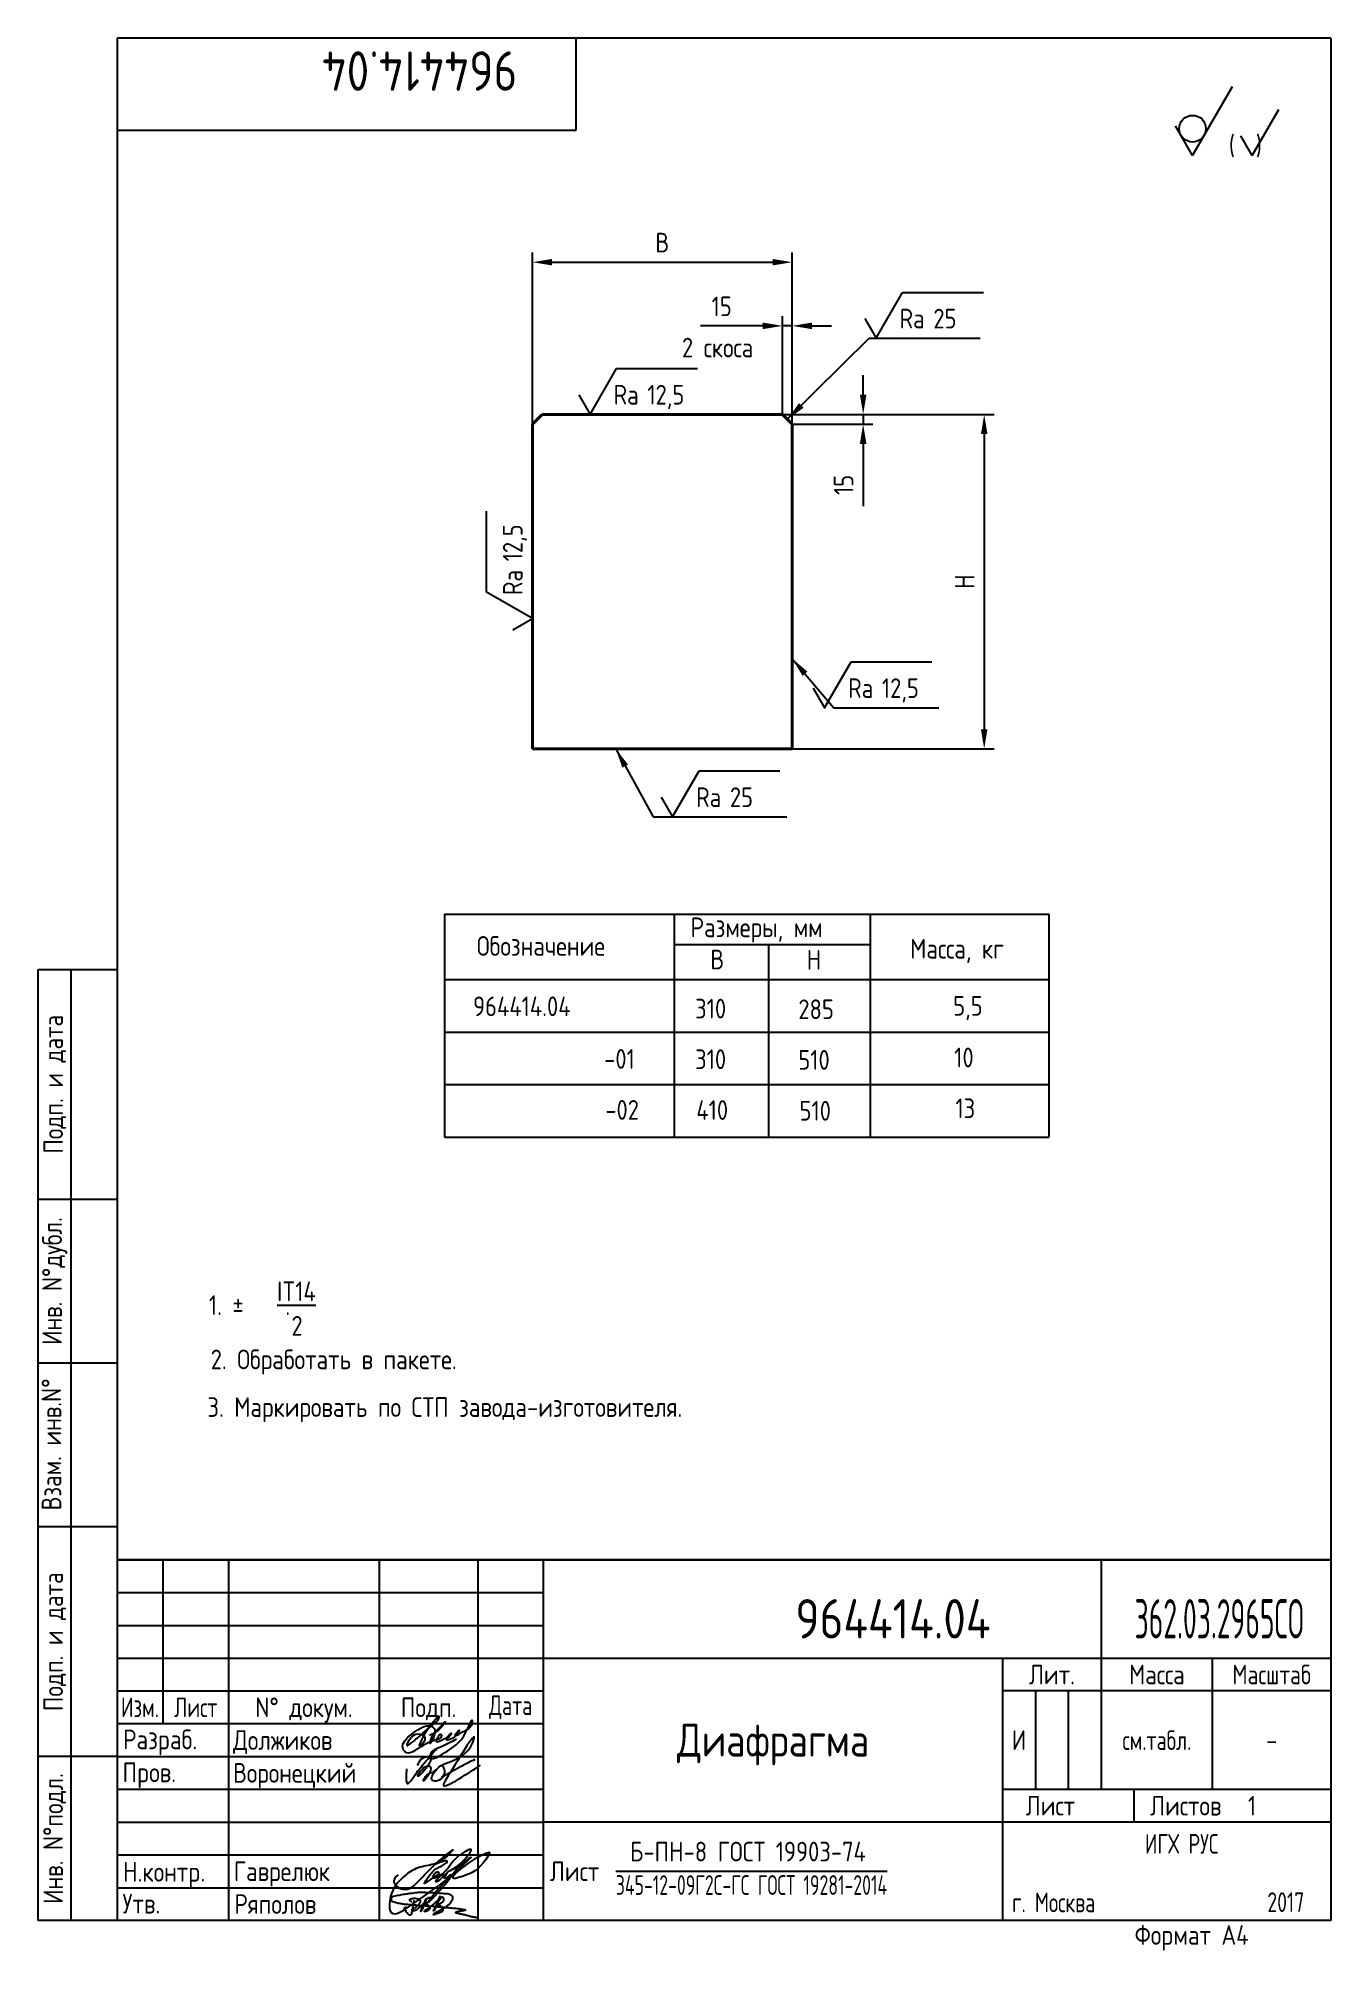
# Paper-space layout 'A4_protect' of a CAD drawing. Header units: millimetres. Extents: x 13 to 210, y 0 to 291.
# The model-space entities are those that its viewports show. They can reach past a viewport. Long polylines and large blocks are cut down to what shows.
import ezdxf
from ezdxf.enums import TextEntityAlignment as Align

# ---------------------------------------------------------------- set-up
doc = ezdxf.new("R2010")
doc.units = ezdxf.units.MM
for name, color, linetype in [('Bord', 1, 'Continuous'), ('Cont', 6, 'Continuous'), ('DIM', 7, 'Continuous'), ('Text', 3, 'Continuous'), ('Textb', 6, 'Continuous')]:
    doc.layers.add(name, color=color, linetype=linetype)
doc.layers.get('Defpoints').off()
doc.styles.add('Style1', font='romans.shx', dxfattribs={"width": 0.8})
doc.dimstyles.new('LIN_10', dxfattribs={"dimscale": 10, "dimtxt": 3, "dimasz": 3, "dimexe": 1.5, "dimexo": 0, "dimgap": 1.48, "dimtad": 1, "dimdec": 0, "dimzin": 13, "dimdsep": 46, "dimtxsty": 'Style1', "dimcen": 0, "dimclrt": 3, "dimadec": 0, "dimazin": 0, "dimtfac": 1, "dimtdec": 0, "dimtmove": 0, "dimatfit": 3, "dimfxl": 1, "dimtolj": 1, "dimtzin": 13, "dimarcsym": 0})

# ---------------------------------------------------------------- blocks, each defined once
blk = doc.blocks.new('A4')
at = {"layer": 'Bord'}
for p, q in [((20, 55), (85, 55)), ((20, 50), (85, 50)), ((20, 45), (85, 45)), ((160, 40), (160, 25)), ((165, 40), (165, 25)), ((20, 30), (85, 30)), ((20, 25), (85, 25)), ((20, 20), (85, 20)), ((20, 15), (85, 15)), ((20, 10), (85, 10))]:
    blk.add_line(p, q, dxfattribs=at)
at = {"layer": 'Cont'}
for p, q in [((205, 292), (20, 292)), ((20, 292), (20, 5)), ((90, 278), (90, 292)), ((205, 292), (205, 5)), ((20, 278), (90, 278)), ((8, 5), (8, 150)), ((8, 150), (20, 150)), ((13, 5), (13, 150)), ((8, 115), (20, 115)), ((20, 90), (8, 90)), ((20, 65), (8, 65)), ((205, 60), (20, 60)), ((20, 60), (205, 60)), ((27, 60), (27, 35)), ((37, 60), (37, 5)), ((60, 5), (60, 60)), ((75, 60), (75, 5)), ((85, 5), (85, 60)), ((170, 60), (170, 25)), ((85, 45), (205, 45)), ((155, 5), (155, 45)), ((187, 25), (187, 45)), ((20, 40), (85, 40)), ((205, 40), (155, 40)), ((85, 35), (20, 35)), ((20, 30), (8, 30)), ((155, 25), (205, 25)), ((175, 25), (175, 20)), ((205, 20), (85, 20)), ((20, 5), (8, 5)), ((205, 5), (20, 5))]:
    blk.add_line(p, q, dxfattribs=at)
at = {"layer": 'Text', "style": 'Style1', "width": 0.8}
for s, p in [('Подп. и дата', (10.5, 132.5)), ('Инв. N%%dдубл.', (10.5, 102.5)), ('Взам. инв.N%%d ', (10, 78.38)), ('Подп. и дата', (10.5, 47.5)), ('Инв. N%%dподл.', (10.5, 17.5))]:
    blk.add_text(s, height=3, rotation=90, dxfattribs=at).set_placement(p, align=Align.MIDDLE)
at = {"layer": 'Text', "style": 'Style1'}
for s, width, p in [('Лит.', 0.8, (162.5, 42.5)), ('Масса', 0.8, (178.5, 42.5)), ('Масштаб', 0.75, (196, 42.5)), ('Изм.', 0.7, (23.5, 37.5)), ('Лист', 0.7, (32, 37.5)), ('N%%d докум.', 0.8, (48.5, 37.5)), ('Подп.', 0.8, (67.5, 37.5)), ('Лист', 0.8, (162.27, 22.5)), ('Листов', 0.8, (182.9, 22.5))]:
    blk.add_text(s, height=3, dxfattribs=dict(at, width=width)).set_placement(p, align=Align.MIDDLE_CENTER)
at = {"layer": 'Text', "style": 'Style1', "width": 0.7}
for s, p in [('Дата', (80, 37.5)), ('ИГХ РУС', (182.28, 16.69))]:
    blk.add_text(s, height=3, dxfattribs=at).set_placement(p, align=Align.MIDDLE)
at = {"layer": 'Text', "style": 'Style1'}
for s, width, p in [('Разpаб.', 0.8, (20.92, 31.1)), ('Пpов.', 0.8, (20.84, 26.08)), ('Н.контp.', 0.8, (20.92, 10.92)), ('Утв.', 0.8, (20.84, 6.06)), ('г. Москва', 0.7, (156.43, 6.25)), ('Фоpмат А4', 0.8, (175.11, 1.29))]:
    blk.add_text(s, height=3, dxfattribs=dict(at, width=width)).set_placement(p)
for tag, p, width in [('ФИО', (39, 31), 0.8), ('ФИО', (39, 26), 0.8), ('ГОСТ_СОРТАМЕНТА', (98.19, 14), 0.8), ('ФИО', (39, 11), 0.8), ('ФИО', (39, 6), 0.8), ('200', (192.85, 6.29), 0.7)]:
    blk.add_attdef(tag, p, '', height=3, dxfattribs=dict(at, width=width))
at = {"layer": 'Text', "style": 'Style1', "width": 0.8}
for tag, p in [('И', (157.49, 32.5)), ('700', (178.5, 32.5)), ('1:20', (196, 32.5))]:
    blk.add_attdef(tag, text='', height=3, dxfattribs=at).set_placement(p, align=Align.MIDDLE)
blk.add_attdef('Сборочный_чертеж', text='', height=3, dxfattribs=at).set_placement((120, 21.3), align=Align.CENTER)
for tag, p in [('1', (171.12, 22.5)), ('2', (193, 22.5))]:
    blk.add_attdef(tag, text='', height=3, dxfattribs=at).set_placement(p, align=Align.MIDDLE_CENTER)
blk.add_attdef('ЛИСТ', text='', height=3, dxfattribs=at).set_placement((85.99, 12.5), align=Align.MIDDLE_LEFT)
at = {"layer": 'Text', "style": 'Style1', "width": 0.7}
blk.add_attdef('%%OГОСТ_ТЕХ._ТРЕБОВАНИЙ', text='', height=3, dxfattribs=at).set_placement((98.19, 8), align=Align.BOTTOM_LEFT)
at = {"layer": 'Textb', "style": 'Style1', "width": 0.8}
blk.add_attdef('1234567', (81, 290), '', height=6, rotation=180, dxfattribs=at)
blk.add_attdef('1234567', (123.4, 48), '', height=6, dxfattribs=at)
for tag, height, p in [('123ХЯ', 6, (183.62, 48)), ('НАИМЕНОВАНИЕ', 5, (120, 30))]:
    blk.add_attdef(tag, text='', height=height, dxfattribs=at).set_placement(p, align=Align.CENTER)
blk = doc.blocks.new('sherISO_12')
at = {"layer": 'Cont'}
for q in [(-15, -6.96), (-23.66, -12.96)]:
    blk.add_line((-21.06, -17.46), q, dxfattribs=at)
blk.add_circle((-21.06, -13.39), 2.03, dxfattribs=at)
at = {"layer": 'Text'}
for q in [(-7.92, -10.46), (-13.69, -14.46)]:
    blk.add_line((-11.96, -17.46), q, dxfattribs=at)
at = {"layer": 'Text', "style": 'Style1', "width": 0.8}
blk.add_text('(  )', height=3, dxfattribs=at).set_placement((-15.53, -17.46))
blk = doc.blocks.new('A$C63F45750')
at = {"layer": 'Text'}
for points, knots in [([(3.17, 2.37), (3.12, 2.38), (3.04, 2.41), (2.94, 2.5), (2.85, 2.57), (2.79, 2.69), (2.87, 2.77), (2.99, 2.84), (3.16, 2.89), (3.36, 2.93), (3.6, 2.95), (3.82, 2.92), (4.05, 2.87), (4.25, 2.78), (4.45, 2.63), (4.46, 2.42), (4.38, 2.26), (4.28, 2.1), (4.17, 1.94), (4.03, 1.78), (3.89, 1.62), (3.75, 1.52), (3.63, 1.43), (3.49, 1.36), (3.35, 1.3), (3.24, 1.25), (3.16, 1.21), (3.12, 1.15), (3.19, 1.1), (3.27, 1.09), (3.4, 1.07), (3.55, 1.07), (3.72, 1.12), (3.92, 1.19), (4.1, 1.34), (4.26, 1.51), (4.44, 1.65), (4.59, 1.81), (4.74, 1.93), (4.84, 2.04), (4.93, 2.14), (5.07, 2.29), (5.19, 2.53), (5.28, 2.68), (5.35, 2.96), (5.23, 2.66), (5.2, 2.44), (5.04, 2.09), (4.95, 1.81), (4.86, 1.57), (4.75, 1.31), (4.67, 1.12), (4.46, 0.78), (4.62, 1.17), (4.71, 1.45), (4.88, 1.74), (5.01, 2), (5.08, 2.19), (5.19, 2.4), (5.32, 2.58), (5.4, 2.75), (5.52, 2.89), (5.65, 3.04), (5.85, 3.1), (6.02, 3.03), (6.08, 2.87), (6.03, 2.7), (5.9, 2.51), (5.7, 2.37), (5.55, 2.23), (5.4, 2.17), (5.31, 2.12), (5.12, 2.09), (5.35, 2.07), (5.48, 2), (5.64, 1.93), (5.75, 1.8), (5.85, 1.67), (5.89, 1.54), (5.89, 1.37), (5.8, 1.2), (5.63, 1.06), (5.41, 0.94), (5.23, 0.86), (5.02, 0.92), (5.13, 1.1), (5.28, 1.16), (5.44, 1.27), (5.61, 1.36), (5.74, 1.46), (5.86, 1.53), (5.95, 1.61), (6.05, 1.69), (6.15, 1.77), (6.28, 1.87), (6.46, 2.02), (6.65, 2.19), (6.83, 2.37), (6.98, 2.49), (7.11, 2.61), (7.2, 2.74), (7.32, 2.84), (7.42, 2.97), (7.48, 3.08), (7.48, 3.27), (7.34, 3.08), (7.28, 2.94), (7.18, 2.69), (7.1, 2.46), (7, 2.22), (6.93, 1.98), (6.83, 1.78), (6.73, 1.55), (6.67, 1.34), (6.6, 1.14), (6.56, 1.03), (6.39, 0.99), (6.62, 1.33), (6.75, 1.54), (6.93, 1.87), (7.05, 2.08), (7.18, 2.32), (7.33, 2.6), (7.47, 2.89), (7.6, 3.07), (7.79, 3.18), (7.95, 3.01), (8, 2.81), (7.99, 2.62), (7.94, 2.46), (7.83, 2.33), (7.69, 2.22), (7.53, 2.11), (7.37, 2.03), (7.21, 1.99), (7.11, 1.97), (6.89, 1.98), (7.07, 1.94), (7.15, 1.9), (7.27, 1.88), (7.39, 1.84), (7.52, 1.81), (7.62, 1.72), (7.7, 1.62), (7.78, 1.51), (7.83, 1.39), (7.87, 1.26), (7.88, 1.13), (7.86, 0.99), (7.75, 0.88), (7.6, 0.77), (7.4, 0.73), (7.19, 0.66), (6.97, 0.55), (6.71, 0.48), (6.57, 0.44), (6.42, 0.42), (6.52, 0.58), (6.61, 0.64), (6.81, 0.78), (7.06, 0.89), (7.33, 1.04), (7.55, 1.16), (7.7, 1.24), (7.84, 1.32), (7.99, 1.43), (8.21, 1.58), (8.48, 1.76), (8.74, 1.95), (8.97, 2.12), (9.1, 2.29), (9.23, 2.44), (9.3, 2.6), (9.37, 2.74), (9.42, 2.92), (9.45, 3.13), (9.21, 3.48), (8.67, 3.59), (8.09, 3.63), (7.57, 3.66), (7.06, 3.74), (6.57, 3.75), (6.09, 3.74), (5.67, 3.78), (5.28, 3.78), (4.96, 3.81), (4.65, 3.83), (4.31, 3.82), (3.97, 3.79), (3.61, 3.74), (3.22, 3.67), (2.86, 3.66), (2.53, 3.61), (2.18, 3.52), (1.78, 3.54), (1.38, 3.37), (0.96, 3.35), (0.58, 3.24), (0.25, 3.19), (0.03, 3.06), (-0.03, 2.83), (0.02, 2.6), (0.26, 2.38), (0.59, 2.33), (1, 2.2), (1.48, 2.15), (1.93, 2.05), (2.35, 2.02), (2.72, 2.01), (3.11, 1.94), (3.68, 1.94), (4.25, 1.83), (4.91, 1.87), (5.53, 1.76), (6.13, 1.72), (6.73, 1.71), (7.32, 1.62), (7.99, 1.55), (8.64, 1.54), (9.16, 1.46), (9.61, 1.42), (10.03, 1.4), (10.41, 1.32), (10.73, 1.29), (11.01, 1.24), (11.18, 1.23), (11.42, 1.14), (11.18, 1.06), (11.01, 1.03), (10.71, 0.98), (10.37, 0.92), (10.1, 0.91), (9.65, 0.75), (10.22, 0.67), (10.54, 0.59), (11.08, 0.47), (11.61, 0.35), (12.17, 0.15), (12.64, 0.08), (12.98, 0.03), (13.11, 0.01), (13.18, 0)], [0, 0, 0, 0, 0.153866, 0.270441, 0.388867, 0.510533, 0.592156, 0.71333, 0.90842, 1.11344, 1.349254, 1.61246, 1.782219, 2.047249, 2.291879, 2.451528, 2.651081, 2.806158, 3.017979, 3.227348, 3.462381, 3.633009, 3.75766, 3.920516, 4.080796, 4.214529, 4.291786, 4.349969, 4.397594, 4.50822, 4.594826, 4.799244, 4.954392, 5.128468, 5.437537, 5.632649, 5.842485, 6.094987, 6.293219, 6.410959, 6.551192, 6.687808, 7.022147, 7.294342, 7.425356, 7.52079, 7.946481, 8.313051, 8.59833, 8.833695, 9.090496, 9.427695, 9.601191, 9.883219, 10.093306, 10.673943, 10.798776, 10.974628, 11.287247, 11.486184, 11.648652, 11.848902, 12.027194, 12.25348, 12.40059, 12.537783, 12.716293, 12.91523, 13.208551, 13.438489, 13.549668, 13.67779, 13.77127, 13.930001, 14.029091, 14.272112, 14.434836, 14.547084, 14.739051, 14.830983, 15.061241, 15.268922, 15.500489, 15.788979, 15.879568, 16.024283, 16.221854, 16.418714, 16.593102, 16.783247, 16.91018, 17.018213, 17.135263, 17.278205, 17.430482, 17.620087, 17.979626, 18.191789, 18.388716, 18.565718, 18.714854, 18.857929, 19.039974, 19.171375, 19.283034, 19.400085, 19.618058, 19.882245, 20.150781, 20.377854, 20.649532, 20.89723, 21.042543, 21.40016, 21.557817, 21.667145, 21.752781, 21.926256, 22.412297, 22.813145, 22.961412, 23.171289, 23.607257, 23.940428, 24.110007, 24.291214, 24.48084, 24.697609, 24.904078, 25.034245, 25.218018, 25.407651, 25.573473, 25.787447, 25.930292, 26.051316, 26.18846, 26.285312, 26.406799, 26.52425, 26.630463, 26.793722, 26.898606, 27.029313, 27.171012, 27.314101, 27.419918, 27.580557, 27.709367, 27.829268, 28.024364, 28.266961, 28.41242, 28.705761, 28.989137, 29.187748, 29.233768, 29.332802, 29.529535, 29.667094, 30.039923, 30.332117, 30.61061, 30.769982, 30.856778, 31.109923, 31.313488, 31.656425, 32.066331, 32.296628, 32.49714, 32.710276, 32.891468, 33.014834, 33.177747, 33.444503, 33.618009, 34.409008, 34.914636, 35.419802, 35.95397, 36.458179, 36.88069, 37.388403, 37.738353, 38.034261, 38.353468, 38.693154, 39.037638, 39.391136, 39.787481, 40.203773, 40.488977, 40.784975, 41.26625, 41.668005, 42.070065, 42.499388, 42.869834, 43.079573, 43.213439, 43.554591, 43.717296, 44.153724, 44.506336, 45.019111, 45.587859, 45.90191, 46.270392, 46.703958, 47.093115, 47.952647, 48.44014, 49.079253, 49.808223, 50.268654, 50.851051, 51.604831, 52.298429, 52.776925, 53.1907, 53.661988, 54.042386, 54.348524, 54.616841, 54.853814, 54.983777, 55.126096, 55.333328, 55.613101, 56.008732, 56.315809, 56.59982, 56.87931, 57.399251, 57.889617, 58.432507, 59.066698, 59.660314, 59.862668, 60.07277, 60.07277, 60.07277, 60.07277]), ([(2.31, 1.53), (2.26, 1.52), (2.17, 1.51), (2.06, 1.48), (1.93, 1.38), (2.07, 1.25), (2.14, 1.11), (2.26, 0.93), (2.39, 0.72), (2.57, 0.54), (2.71, 0.44), (2.86, 0.4), (3.02, 0.43), (3.14, 0.54), (3.21, 0.79), (3.25, 1.07), (3.31, 1.4), (3.35, 1.67), (3.38, 1.92), (3.47, 2.19), (3.5, 2.43), (3.54, 2.59), (3.56, 2.64)], [0, 0, 0, 0, 0.15847, 0.269731, 0.363591, 0.555514, 0.688037, 0.848606, 1.204359, 1.433632, 1.58673, 1.729549, 1.880686, 2.057874, 2.19169, 2.63505, 2.928153, 3.184121, 3.441863, 3.696117, 4.025873, 4.178055, 4.178055, 4.178055, 4.178055])]:
    blk.add_open_spline(points, degree=3, knots=knots, dxfattribs=at)
blk = doc.blocks.new('*D18')
at = {"layer": 'DIM', "color": 0, "lineweight": -2, "transparency": 16777216}
for p, q in [((1003.9, 552), (1003.9, 814.1)), ((1033.9, 799.1), (1369.9, 799.1)), ((1399.9, 552), (1399.9, 814.1))]:
    blk.add_line(p, q, dxfattribs=at)
at = {"layer": 'DIM', "color": 0, "transparency": 16777216}
for points in [[(1033.9, 804.1), (1033.9, 794.1), (1003.9, 799.1)], [(1369.9, 804.1), (1369.9, 794.1), (1399.9, 799.1)]]:
    blk.add_solid(points, dxfattribs=at)
at = {"layer": 'DIM', "color": 3, "transparency": 16777216, "insert": (1201.9, 828.9), "char_height": 30, "attachment_point": 5, "style": 'Style1'}
blk.add_mtext('\\A1;B', dxfattribs=at)
blk = doc.blocks.new('*D19')
at = {"layer": 'DIM', "color": 0, "lineweight": -2, "transparency": 16777216}
for p, q in [((1354.9, 702), (1259.9, 702)), ((1384.9, 567), (1384.9, 717)), ((1399.9, 702), (1384.9, 702)), ((1399.9, 552), (1399.9, 717)), ((1429.9, 702), (1459.9, 702))]:
    blk.add_line(p, q, dxfattribs=at)
at = {"layer": 'DIM', "color": 0, "transparency": 16777216}
for points in [[(1354.9, 707), (1354.9, 697), (1384.9, 702)], [(1429.9, 707), (1429.9, 697), (1399.9, 702)]]:
    blk.add_solid(points, dxfattribs=at)
at = {"layer": 'DIM', "color": 3, "transparency": 16777216, "insert": (1292.4, 731.8), "char_height": 30, "attachment_point": 5, "style": 'Style1'}
blk.add_mtext('\\A1;15', dxfattribs=at)
blk = doc.blocks.new('*D20')
at = {"layer": 'DIM', "color": 0, "lineweight": -2, "transparency": 16777216}
for p, q in [((1508, 597), (1508, 627)), ((1384.9, 567), (1523, 567)), ((1508, 567), (1508, 552)), ((1399.9, 552), (1523, 552)), ((1508, 522), (1508, 427))]:
    blk.add_line(p, q, dxfattribs=at)
at = {"layer": 'DIM', "color": 0, "transparency": 16777216}
for points in [[(1503, 597), (1513, 597), (1508, 567)], [(1503, 522), (1513, 522), (1508, 552)]]:
    blk.add_solid(points, dxfattribs=at)
at = {"layer": 'DIM', "color": 3, "transparency": 16777216, "insert": (1478.2, 459.5), "char_height": 30, "attachment_point": 5, "rotation": 90, "style": 'Style1'}
blk.add_mtext('\\A1;15', dxfattribs=at)
blk = doc.blocks.new('*D21')
at = {"layer": 'DIM', "color": 0, "lineweight": -2, "transparency": 16777216}
for p, q in [((1384.9, 567), (1707.5, 567)), ((1692.5, 537), (1692.5, 87)), ((1399.9, 57), (1707.5, 57))]:
    blk.add_line(p, q, dxfattribs=at)
at = {"layer": 'DIM', "color": 0, "transparency": 16777216}
for points in [[(1687.5, 537), (1697.5, 537), (1692.5, 567)], [(1687.5, 87), (1697.5, 87), (1692.5, 57)]]:
    blk.add_solid(points, dxfattribs=at)
at = {"layer": 'DIM', "color": 3, "transparency": 16777216, "insert": (1662.7, 312), "char_height": 30, "attachment_point": 5, "rotation": 90, "style": 'Style1'}
blk.add_mtext('\\A1;H', dxfattribs=at)
blk = doc.blocks.new('sherISO_01')
at = {"layer": 'Text'}
blk.add_line((4.04, 7), (16.36, 7), dxfattribs=at)
blk.add_lwpolyline([(-1.73, 3), (0, 0), (4.04, 7)], dxfattribs=at)
at = {"layer": 'Text', "style": 'Style1', "width": 0.8}
blk.add_text('Ra', height=3, dxfattribs=at).set_placement((3.58, 1.5))
blk.add_attdef('12,5', (8.73, 1.5), '', height=3, dxfattribs=at)

msp = doc.modelspace()

# ---------------------------------------------------------------- linework, layer by layer
at = {"layer": 'Cont', "lineweight": 40}
for p, q in [((1003.9, 552), (1018.9, 567)), ((1384.9, 567), (1018.9, 567)), ((1399.9, 552), (1384.9, 567)), ((1003.9, 552), (1003.9, 57)), ((1399.9, 552), (1399.9, 57)), ((1399.9, 57), (1003.9, 57))]:
    msp.add_line(p, q, dxfattribs=at)
at = {"layer": 'DIM'}
for p, q in [((1517.1, 683.1), (1686.2, 683.1)), ((1481.2, 119.6), (1623.4, 119.6)), ((1188, -46.7), (1391.7, -46.7))]:
    msp.add_line(p, q, dxfattribs=at)

# ---------------------------------------------------------------- block references
at = {"layer": 'DIM', "xscale": 10, "yscale": 10, "zscale": 10}
for p, values in [((1527.7, 683.1), {'12,5': '25'}), ((1091.8, 567), {'12,5': '12,5'}), ((1449.3, 119.6), {'12,5': '12,5'}), ((1217.6, -46.7), {'12,5': '25'})]:
    msp.add_blockref('sherISO_01', p, dxfattribs=at).add_auto_attribs(values)
at = {"layer": 'DIM', "xscale": 10, "yscale": 10, "zscale": 10, "rotation": 90}
msp.add_blockref('sherISO_01', (1003.9, 255.7), dxfattribs=at).add_auto_attribs({'12,5': '12,5'})

# ---------------------------------------------------------------- texts
at = {"layer": 'DIM', "color": 3, "char_height": 30, "attachment_point": 7, "style": 'Style1'}
for insert in [(1481.2, 51.9), (1153.4, -263.4)]:
    msp.add_mtext('\\A1;', dxfattribs=dict(at, insert=insert))
at = {"layer": 'Text', "style": 'Style1', "width": 0.8}
msp.add_text('2 скоса', height=30, dxfattribs=at).set_placement((1231.8, 653.9))

# ---------------------------------------------------------------- dimensions: what is measured, and where the dimension line sits
at = {"layer": 'DIM'}
dim = msp.add_linear_dim(base=(1399.9, 799.1), p1=(1003.9, 552), p2=(1399.9, 552), text='B', dimstyle='LIN_10', dxfattribs=at)
dim.commit()
dim.dimension.update_dxf_attribs({"geometry": '*D18', "text_midpoint": (1201.9, 828.9)})
dim = msp.add_linear_dim(base=(1384.9, 702), p1=(1399.9, 552), p2=(1384.9, 567), dimstyle='LIN_10', dxfattribs=at)
dim.commit()
dim.dimension.update_dxf_attribs({"geometry": '*D19', "text_midpoint": (1292.4, 731.8)})
dim = msp.add_linear_dim(base=(1508, 552), p1=(1384.9, 567), p2=(1399.9, 552), angle=90, dimstyle='LIN_10', dxfattribs=at)
dim.commit()
dim.dimension.update_dxf_attribs({"geometry": '*D20', "text_midpoint": (1478.2, 459.5)})
dim = msp.add_linear_dim(base=(1692.5, 57), p1=(1384.9, 567), p2=(1399.9, 57), angle=90, text='H', dimstyle='LIN_10', dxfattribs=at)
dim.commit()
dim.dimension.update_dxf_attribs({"geometry": '*D21', "text_midpoint": (1662.7, 312)})

# ---------------------------------------------------------------- leaders
for points in [[(1392.4, 559.5), (1517.1, 683.1)], [(1130.8, 57), (1188, -46.7)]]:
    msp.add_leader(points, dimstyle='LIN_10', dxfattribs=at)
at = {"layer": 'DIM', "annotation_type": 0, "has_hookline": 1, "hookline_direction": 0}
msp.add_leader([(1399.9, 194.5), (1463.4, 119.6), (1466.4, 119.6)], dimstyle='LIN_10', dxfattribs=at)

psp = doc.layouts.new('A4_protect')

# ---------------------------------------------------------------- linework, layer by layer
at = {"layer": 'Bord'}
for p, q in [((109.51, 152.98), (139.38, 152.98)), ((123.88, 152.98), (123.88, 123.64)), ((74.51, 139.64), (166.6, 139.64)), ((74.51, 131.64), (166.6, 131.64))]:
    psp.add_line(p, q, dxfattribs=at)
at = {"layer": 'Cont'}
for p, q in [((209.59, 291.18), (209.59, 4.18)), ((74.51, 157.64), (166.6, 157.64)), ((74.51, 157.64), (74.51, 123.64)), ((109.51, 157.64), (109.51, 123.64)), ((139.38, 157.64), (139.38, 123.64)), ((139.38, 157.64), (139.38, 123.64)), ((166.6, 157.64), (166.6, 123.64)), ((74.51, 147.64), (166.6, 147.64)), ((74.51, 123.64), (166.6, 123.64))]:
    psp.add_line(p, q, dxfattribs=at)
at = {"layer": 'Text'}
for points, knots in [([(70.68, 31.04), (71.1, 31.96), (71.64, 33.14), (73.9, 35.71), (73.45, 34.54), (71.95, 33.51), (67.74, 29.4), (69.39, 32.14), (70.37, 32.83), (71.93, 32.14), (71.3, 31.33), (70.78, 30.64), (70.62, 30.91), (70.66, 30.99), (70.68, 31.04)], [0, 0, 0, 0, 4.062617, 5.226919, 5.800291, 6.663227, 11.774431, 12.938639, 14.11351, 15.354081, 16.396133, 16.918576, 17.03251, 17.182794, 17.182794, 17.182794, 17.182794]), ([(76.33, 31.82), (75.57, 31.4), (74.25, 30.68), (72.38, 30.09), (72.06, 28.16), (76.98, 31.26), (77.31, 31.87), (78.72, 34.9), (78.69, 33.46), (77.82, 33.34), (75.62, 31.86), (76.94, 33.62), (76.4, 32.1), (73.88, 30.99), (75.77, 33.17), (75.22, 31.97), (74.5, 32), (72.63, 30.75), (73.97, 33.02), (74.09, 31.92), (72.18, 31.48), (70.91, 30.65), (68.76, 29.3), (67.72, 31.03), (69.22, 32.45), (70.63, 33.41), (71.91, 34.05), (72.87, 33.63), (73.28, 32.64), (71.98, 30.33), (72.68, 32.61), (73.28, 33.07), (74.93, 34.88), (73.94, 33.43), (73.21, 32.89), (72.41, 32.49), (72.16, 32.37)], [0, 0, 0, 0, 2.703743, 4.672825, 5.02799, 7.955933, 13.437489, 13.883188, 14.189441, 16.413959, 17.478513, 18.47964, 18.959294, 20.910841, 22.003091, 22.470554, 23.533771, 24.710748, 26.01626, 26.201331, 27.488187, 30.382065, 32.258784, 33.069724, 35.439902, 37.010787, 38.612861, 39.32109, 39.818865, 41.83144, 42.782113, 44.494961, 45.867914, 46.467245, 48.290622, 49.101188, 49.101188, 49.101188, 49.101188]), ([(70.41, 27.85), (70.57, 28.23), (70.88, 28.98), (73.39, 29.53), (71.58, 27.09), (70.06, 25.75), (71.12, 27.75), (73.26, 27.82), (70.79, 24.52), (71.85, 26.73), (73.02, 26.63), (73.99, 28.13), (74.83, 26.75), (73.99, 25.41), (71.96, 25.41), (73.54, 27.81), (75.95, 28.48), (78.31, 29.77), (79.81, 34.2), (76.03, 27.67), (73.36, 23.53), (76.83, 25.79), (79.97, 27.85)], [0, 0, 0, 0, 1.213353, 2.399709, 5.497648, 5.861317, 7.611627, 8.43806, 10.837371, 11.583123, 13.461301, 14.534506, 15.162086, 17.217848, 17.944717, 20.123775, 21.948027, 26.460707, 27.144718, 34.52243, 35.159468, 41.304292, 41.304292, 41.304292, 41.304292]), ([(68.72, 27.29), (68.68, 26.84), (68.62, 26.18), (68.77, 24.64), (70.11, 26.54), (71.24, 27.97), (72.62, 29.58), (73.42, 30.52)], [0, 0, 0, 0, 1.523947, 2.237958, 3.351836, 5.856423, 9.374056, 9.374056, 9.374056, 9.374056]), ([(79.15, 28.74), (78.38, 28.35), (76.66, 27.48), (74.99, 26.52), (74.07, 25.99)], [0, 0, 0, 0, 2.587978, 5.77327, 5.77327, 5.77327, 5.77327]), ([(67.46, 11.15), (67.12, 10.84), (66.24, 10.04), (68.63, 8.18), (71.77, 11.43), (73.26, 13.05), (76.15, 15.27), (74.25, 13.19), (72.84, 12.67), (70.14, 12.28), (67.84, 10.62), (66.11, 8.58), (65.96, 4.06), (72.11, 8.43), (75.87, 11.04), (79.15, 13.74), (81.82, 14.87), (79.5, 11.53), (78.21, 11.22), (74.9, 10.16), (77.16, 12.59), (79.23, 14.31), (76.54, 12.5), (75.44, 10.4), (70.66, 5.28), (73.26, 8.76), (76.37, 11.98), (74.24, 10.18), (74.79, 11.5), (75.95, 12.03), (77.14, 12.89), (79.4, 15.74), (75.78, 13.63), (75.48, 12.32), (72.44, 9.72), (74.05, 10.41), (74.66, 11.64), (73.6, 10.86), (72.3, 10.33), (73.35, 11.98), (73.71, 11.26), (72.64, 10.8), (70.83, 9.04), (72.32, 11.28), (73.24, 12.24), (74.39, 12.56), (75.35, 13.59), (74.1, 13.11), (73.06, 12.71)], [0, 0, 0, 0, 1.17994, 3.087717, 5.863103, 12.338328, 12.854096, 14.088578, 16.834551, 19.302558, 21.570562, 25.210018, 27.650956, 31.348291, 40.129863, 44.562748, 45.223917, 46.979401, 51.214655, 52.099288, 55.323111, 56.227801, 58.471865, 60.028126, 65.752911, 68.466223, 71.038525, 71.934922, 72.780229, 73.495807, 76.028152, 77.999346, 80.11892, 83.1954, 85.334448, 86.270878, 87.060466, 88.110212, 88.803314, 89.989889, 90.197567, 90.706974, 92.884587, 94.19917, 96.055742, 97.375783, 97.753899, 99.636325, 99.636325, 99.636325, 99.636325])]:
    psp.add_open_spline(points, degree=3, knots=knots, dxfattribs=at)

# ---------------------------------------------------------------- block references
ref = psp.add_blockref('A4', (4.59, -0.82))
ref.add_attrib('ФИО', 'Должиков', (42.28, 30.18), dxfattribs={"layer": 'Text', "height": 3, "style": 'Style1', "width": 0.8})
ref.add_attrib('ФИО', 'Воронецкий', (42.28, 25.18), dxfattribs={"layer": 'Text', "height": 3, "style": 'Style1', "width": 0.8})
ref.add_attrib('ФИО', 'Гаврелюк', (42.4, 10.18), dxfattribs={"layer": 'Text', "height": 3, "style": 'Style1', "width": 0.8})
ref.add_attrib('ФИО', 'Ряполов', (42.48, 5.18), dxfattribs={"layer": 'Text', "height": 3, "style": 'Style1', "width": 0.8})
ref.add_attrib('123ХЯ', '362.03.2965СО', dxfattribs={"layer": 'Textb', "height": 6, "style": 'Style1', "width": 0.49}).set_placement((192.58, 47.18), align=Align.CENTER)
ref.add_attrib('1234567', '964414.04', (127.99, 47.18), dxfattribs={"layer": 'Textb', "height": 6, "style": 'Style1', "width": 0.8})
ref.add_attrib('НАИМЕНОВАНИЕ', 'Диафрагма', dxfattribs={"layer": 'Textb', "height": 5, "style": 'Style1', "width": 0.8}).set_placement((124.59, 29.18), align=Align.CENTER)
ref.add_attrib('ЛИСТ', 'Лист', dxfattribs={"layer": 'Text', "height": 3, "style": 'Style1', "width": 0.8}).set_placement((90.57, 11.68), align=Align.MIDDLE_LEFT)
ref.add_attrib('ГОСТ_СОРТАМЕНТА', 'Б-ПН-8 ГОСТ 19903-74', (102.77, 13.18), dxfattribs={"layer": 'Text', "height": 3, "style": 'Style1', "width": 0.8})
ref.add_attrib('%%OГОСТ_ТЕХ._ТРЕБОВАНИЙ', '%%O345-12-09Г2С-ГС ГОСТ 19281-2014', dxfattribs={"layer": 'Text', "height": 3, "style": 'Style1', "width": 0.63}).set_placement((100.62, 7.18), align=Align.BOTTOM_LEFT)
ref.add_attrib('И', 'И', dxfattribs={"layer": 'Text', "height": 3, "style": 'Style1', "width": 0.8}).set_placement((162.07, 31.68), align=Align.MIDDLE)
ref.add_attrib('700', 'см.табл.', dxfattribs={"layer": 'Text', "height": 3, "style": 'Style1', "width": 0.7}).set_placement((183.09, 31.68), align=Align.MIDDLE)
ref.add_attrib('1:20', '-', dxfattribs={"layer": 'Text', "height": 3, "style": 'Style1', "width": 0.8}).set_placement((200.59, 31.68), align=Align.MIDDLE)
ref.add_attrib('2', '1', dxfattribs={"layer": 'Text', "height": 3, "style": 'Style1', "width": 0.8}).set_placement((197.59, 21.68), align=Align.MIDDLE_CENTER)
ref.add_attrib('200', '2017', (199.93, 5.47), dxfattribs={"layer": 'Text', "height": 3, "style": 'Style1', "width": 0.7})
ref.add_attrib('1234567', '964414.04', (85.59, 289.18), dxfattribs={"layer": 'Textb', "height": 6, "rotation": 180, "style": 'Style1', "width": 0.8})
at = {"layer": 'Cont'}
psp.add_blockref('A$C63F45750', (66.37, 4.63), dxfattribs=at)
at = {"layer": 'DIM'}
psp.add_blockref('sherISO_12', (209.59, 290.78), dxfattribs=at)

# ---------------------------------------------------------------- texts
at = {"layer": 'Text', "style": 'Style1', "width": 0.8}
for s, p in [('Размеры, мм', (112.01, 154.11)), ('Обозначение', (79.43, 151.27)), ('B', (115.02, 149.21)), ('H', (129.73, 149.16)), ('Масса, кг', (145.49, 150.85)), ('964414.04', (78.85, 142.07)), ('310', (112.71, 141.72)), ('285', (128.44, 141.62)), ('5,5', (152.04, 142.14)), ('10', (152.2, 134.27)), ('-01', (98.84, 134.04)), ('310', (112.71, 134)), ('510', (128.44, 133.9)), ('-02', (99.02, 126.28)), ('410', (112.89, 126.25)), ('510', (128.62, 126.14)), ('13', (152.38, 126.52)), ('1. %%P    .', (38.6, 96.5)), ('%%UIT14', (48.98, 98.61)), ('2', (51.18, 93.35)), ('2. Обработать в пакете.', (38.87, 88.23)), ('3. Маркировать по СТП завода-изготовителя.', (38.38, 80.96))]:
    psp.add_text(s, height=3, dxfattribs=at).set_placement(p)

# ---------------------------------------------------------------- viewports
at = {"layer": 'Defpoints'}
psp.add_viewport(center=(112.5, 196.5), size=(185, 163), view_center_point=(1249.82, 193.75), view_height=1630, dxfattribs=at)

doc.saveas('drawing.dxf')
